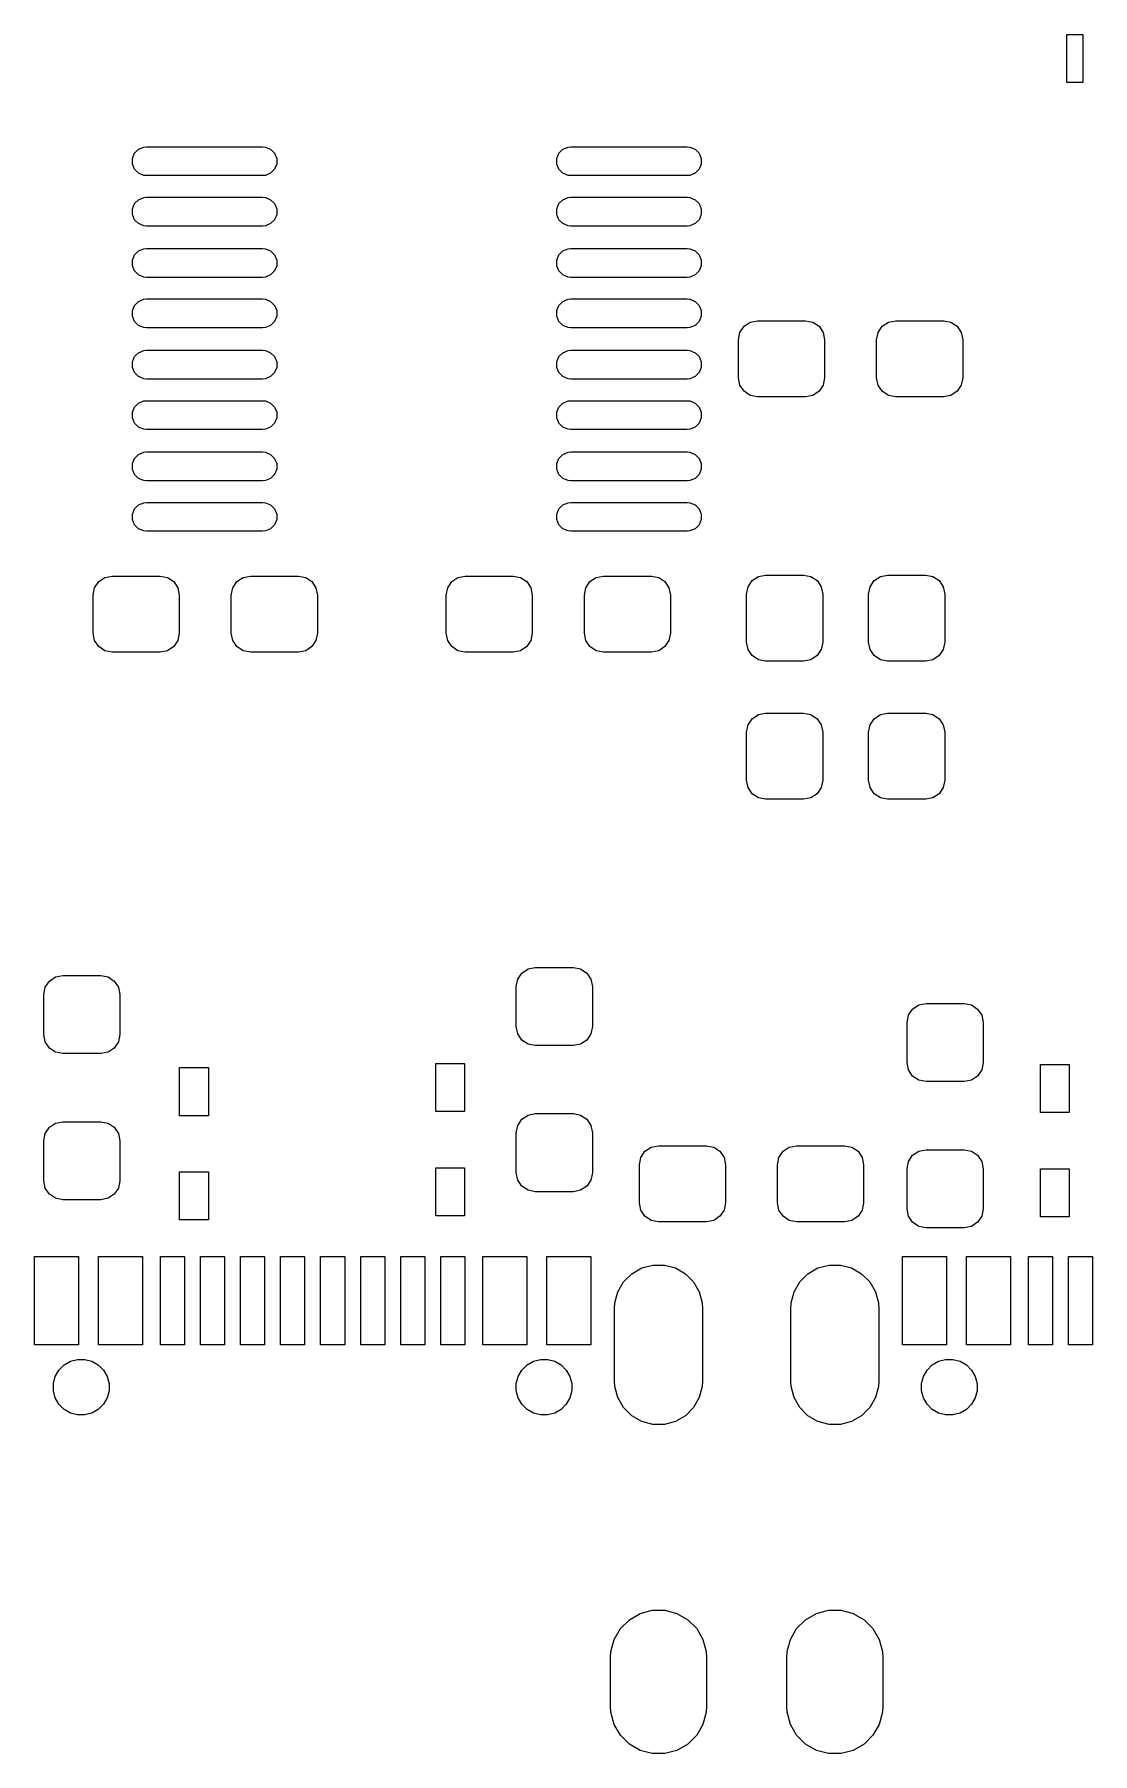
# Model space of a CAD drawing. Header units: millimetres. Extents: x 87.8 to 142.1, y -84.7 to -61.8.
# Drawn here: x 101.51 to 114.72, y -84.71 to -63.25 of the extents above; entities that cross this region are included whole.
import ezdxf

# ---------------------------------------------------------------- set-up
doc = ezdxf.new("R2010")
doc.units = ezdxf.units.MM
doc.layers.add('F.Mask', color=201, linetype='CONTINUOUS', true_color=0xd864ff)

msp = doc.modelspace()

# ---------------------------------------------------------------- linework, layer by layer
at = {"layer": 'F.Mask', "linetype": 'CONTINUOUS'}
for p, q in [((114.4, -63.85), (114.4, -63.25)), ((114.4, -63.25), (114.6, -63.25)), ((114.6, -63.25), (114.6, -63.85)), ((114.6, -63.85), (114.4, -63.85)), ((102.730459, -64.798384), (102.757335, -64.733497)), ((102.730459, -64.868616), (102.730459, -64.798384)), ((102.757335, -64.733497), (102.806997, -64.683835)), ((102.806997, -64.683835), (102.871884, -64.656959)), ((102.871884, -64.656959), (102.907, -64.6535)), ((102.907, -64.6535), (104.357, -64.6535)), ((104.357, -64.6535), (104.392116, -64.656959)), ((104.392116, -64.656959), (104.457003, -64.683835)), ((104.457003, -64.683835), (104.506665, -64.733497)), ((104.506665, -64.733497), (104.533541, -64.798384)), ((104.533541, -64.798384), (104.533541, -64.868616)), ((108.030459, -64.798384), (108.057335, -64.733497)), ((108.030459, -64.868616), (108.030459, -64.798384)), ((108.057335, -64.733497), (108.106997, -64.683835)), ((108.106997, -64.683835), (108.171884, -64.656959)), ((108.171884, -64.656959), (108.207, -64.6535)), ((108.207, -64.6535), (109.657, -64.6535)), ((109.657, -64.6535), (109.692116, -64.656959)), ((109.692116, -64.656959), (109.757003, -64.683835)), ((109.757003, -64.683835), (109.806665, -64.733497)), ((109.806665, -64.733497), (109.833541, -64.798384)), ((109.833541, -64.798384), (109.833541, -64.868616)), ((102.757335, -64.933503), (102.730459, -64.868616)), ((102.806997, -64.983165), (102.757335, -64.933503)), ((102.871884, -65.010041), (102.806997, -64.983165)), ((102.907, -65.0135), (102.871884, -65.010041)), ((104.357, -65.0135), (102.907, -65.0135)), ((104.392116, -65.010041), (104.357, -65.0135)), ((104.457003, -64.983165), (104.392116, -65.010041)), ((104.506665, -64.933503), (104.457003, -64.983165)), ((104.533541, -64.868616), (104.506665, -64.933503)), ((108.057335, -64.933503), (108.030459, -64.868616)), ((108.106997, -64.983165), (108.057335, -64.933503)), ((108.171884, -65.010041), (108.106997, -64.983165)), ((108.207, -65.0135), (108.171884, -65.010041)), ((109.657, -65.0135), (108.207, -65.0135)), ((109.692116, -65.010041), (109.657, -65.0135)), ((109.757003, -64.983165), (109.692116, -65.010041)), ((109.806665, -64.933503), (109.757003, -64.983165)), ((109.833541, -64.868616), (109.806665, -64.933503)), ((102.730459, -65.428384), (102.757335, -65.363497)), ((102.730459, -65.498616), (102.730459, -65.428384)), ((102.757335, -65.363497), (102.806997, -65.313835)), ((102.806997, -65.313835), (102.871884, -65.286959)), ((102.871884, -65.286959), (102.907, -65.2835)), ((102.907, -65.2835), (104.357, -65.2835)), ((104.357, -65.2835), (104.392116, -65.286959)), ((104.392116, -65.286959), (104.457003, -65.313835)), ((104.457003, -65.313835), (104.506665, -65.363497)), ((104.506665, -65.363497), (104.533541, -65.428384)), ((104.533541, -65.428384), (104.533541, -65.498616)), ((108.030459, -65.428384), (108.057335, -65.363497)), ((108.030459, -65.498616), (108.030459, -65.428384)), ((108.057335, -65.363497), (108.106997, -65.313835)), ((108.106997, -65.313835), (108.171884, -65.286959)), ((108.171884, -65.286959), (108.207, -65.2835)), ((108.207, -65.2835), (109.657, -65.2835)), ((109.657, -65.2835), (109.692116, -65.286959)), ((109.692116, -65.286959), (109.757003, -65.313835)), ((109.757003, -65.313835), (109.806665, -65.363497)), ((109.806665, -65.363497), (109.833541, -65.428384)), ((109.833541, -65.428384), (109.833541, -65.498616)), ((102.757335, -65.563503), (102.730459, -65.498616)), ((102.806997, -65.613165), (102.757335, -65.563503)), ((102.871884, -65.640041), (102.806997, -65.613165)), ((102.907, -65.6435), (102.871884, -65.640041)), ((104.357, -65.6435), (102.907, -65.6435)), ((104.392116, -65.640041), (104.357, -65.6435)), ((104.457003, -65.613165), (104.392116, -65.640041)), ((104.506665, -65.563503), (104.457003, -65.613165)), ((104.533541, -65.498616), (104.506665, -65.563503)), ((108.057335, -65.563503), (108.030459, -65.498616)), ((108.106997, -65.613165), (108.057335, -65.563503)), ((108.171884, -65.640041), (108.106997, -65.613165)), ((108.207, -65.6435), (108.171884, -65.640041)), ((109.657, -65.6435), (108.207, -65.6435)), ((109.692116, -65.640041), (109.657, -65.6435)), ((109.757003, -65.613165), (109.692116, -65.640041)), ((109.806665, -65.563503), (109.757003, -65.613165)), ((109.833541, -65.498616), (109.806665, -65.563503)), ((102.730459, -66.068384), (102.757335, -66.003497)), ((102.730459, -66.138616), (102.730459, -66.068384)), ((102.757335, -66.003497), (102.806997, -65.953835)), ((102.806997, -65.953835), (102.871884, -65.926959)), ((102.871884, -65.926959), (102.907, -65.9235)), ((102.907, -65.9235), (104.357, -65.9235)), ((104.357, -65.9235), (104.392116, -65.926959)), ((104.392116, -65.926959), (104.457003, -65.953835)), ((104.457003, -65.953835), (104.506665, -66.003497)), ((104.506665, -66.003497), (104.533541, -66.068384)), ((104.533541, -66.068384), (104.533541, -66.138616)), ((108.030459, -66.068384), (108.057335, -66.003497)), ((108.030459, -66.138616), (108.030459, -66.068384)), ((108.057335, -66.003497), (108.106997, -65.953835)), ((108.106997, -65.953835), (108.171884, -65.926959)), ((108.171884, -65.926959), (108.207, -65.9235)), ((108.207, -65.9235), (109.657, -65.9235)), ((109.657, -65.9235), (109.692116, -65.926959)), ((109.692116, -65.926959), (109.757003, -65.953835)), ((109.757003, -65.953835), (109.806665, -66.003497)), ((109.806665, -66.003497), (109.833541, -66.068384)), ((109.833541, -66.068384), (109.833541, -66.138616)), ((102.757335, -66.203503), (102.730459, -66.138616)), ((102.806997, -66.253165), (102.757335, -66.203503)), ((102.871884, -66.280041), (102.806997, -66.253165)), ((102.907, -66.2835), (102.871884, -66.280041)), ((104.357, -66.2835), (102.907, -66.2835)), ((104.392116, -66.280041), (104.357, -66.2835)), ((104.457003, -66.253165), (104.392116, -66.280041)), ((104.506665, -66.203503), (104.457003, -66.253165)), ((104.533541, -66.138616), (104.506665, -66.203503)), ((108.057335, -66.203503), (108.030459, -66.138616)), ((108.106997, -66.253165), (108.057335, -66.203503)), ((108.171884, -66.280041), (108.106997, -66.253165)), ((108.207, -66.2835), (108.171884, -66.280041)), ((109.657, -66.2835), (108.207, -66.2835)), ((109.692116, -66.280041), (109.657, -66.2835)), ((109.757003, -66.253165), (109.692116, -66.280041)), ((109.806665, -66.203503), (109.757003, -66.253165)), ((109.833541, -66.138616), (109.806665, -66.203503)), ((102.730459, -66.698384), (102.757335, -66.633497)), ((102.730459, -66.768616), (102.730459, -66.698384)), ((102.757335, -66.633497), (102.806997, -66.583835)), ((102.806997, -66.583835), (102.871884, -66.556959)), ((102.871884, -66.556959), (102.907, -66.5535)), ((102.907, -66.5535), (104.357, -66.5535)), ((104.357, -66.5535), (104.392116, -66.556959)), ((104.392116, -66.556959), (104.457003, -66.583835)), ((104.457003, -66.583835), (104.506665, -66.633497)), ((104.506665, -66.633497), (104.533541, -66.698384)), ((104.533541, -66.698384), (104.533541, -66.768616)), ((108.030459, -66.698384), (108.057335, -66.633497)), ((108.030459, -66.768616), (108.030459, -66.698384)), ((108.057335, -66.633497), (108.106997, -66.583835)), ((108.106997, -66.583835), (108.171884, -66.556959)), ((108.171884, -66.556959), (108.207, -66.5535)), ((108.207, -66.5535), (109.657, -66.5535)), ((109.657, -66.5535), (109.692116, -66.556959)), ((109.692116, -66.556959), (109.757003, -66.583835)), ((109.757003, -66.583835), (109.806665, -66.633497)), ((109.806665, -66.633497), (109.833541, -66.698384)), ((109.833541, -66.698384), (109.833541, -66.768616)), ((102.757335, -66.833503), (102.730459, -66.768616)), ((102.806997, -66.883165), (102.757335, -66.833503)), ((102.871884, -66.910041), (102.806997, -66.883165)), ((102.907, -66.9135), (102.871884, -66.910041)), ((104.357, -66.9135), (102.907, -66.9135)), ((104.392116, -66.910041), (104.357, -66.9135)), ((104.457003, -66.883165), (104.392116, -66.910041)), ((104.506665, -66.833503), (104.457003, -66.883165)), ((104.533541, -66.768616), (104.506665, -66.833503)), ((108.057335, -66.833503), (108.030459, -66.768616)), ((108.106997, -66.883165), (108.057335, -66.833503)), ((108.171884, -66.910041), (108.106997, -66.883165)), ((108.207, -66.9135), (108.171884, -66.910041)), ((109.657, -66.9135), (108.207, -66.9135)), ((109.692116, -66.910041), (109.657, -66.9135)), ((109.757003, -66.883165), (109.692116, -66.910041)), ((109.806665, -66.833503), (109.757003, -66.883165)), ((109.833541, -66.768616), (109.806665, -66.833503)), ((110.318079, -66.971613), (110.369562, -66.894562)), ((110.369562, -66.894562), (110.446613, -66.843079)), ((110.446613, -66.843079), (110.5375, -66.825)), ((110.5375, -66.825), (111.1375, -66.825)), ((111.1375, -66.825), (111.228387, -66.843079)), ((111.228387, -66.843079), (111.305438, -66.894562)), ((111.305438, -66.894562), (111.356921, -66.971613)), ((112.043079, -66.971613), (112.094562, -66.894562)), ((112.094562, -66.894562), (112.171613, -66.843079)), ((112.171613, -66.843079), (112.2625, -66.825)), ((112.2625, -66.825), (112.8625, -66.825)), ((112.8625, -66.825), (112.953387, -66.843079)), ((112.953387, -66.843079), (113.030438, -66.894562)), ((113.030438, -66.894562), (113.081921, -66.971613)), ((110.3, -67.0625), (110.318079, -66.971613)), ((110.3, -67.5375), (110.3, -67.0625)), ((111.356921, -66.971613), (111.375, -67.0625)), ((111.375, -67.0625), (111.375, -67.5375)), ((112.025, -67.0625), (112.043079, -66.971613)), ((112.025, -67.5375), (112.025, -67.0625)), ((113.081921, -66.971613), (113.1, -67.0625)), ((113.1, -67.0625), (113.1, -67.5375)), ((102.730459, -67.338384), (102.757335, -67.273497)), ((102.730459, -67.408616), (102.730459, -67.338384)), ((102.757335, -67.273497), (102.806997, -67.223835)), ((102.806997, -67.223835), (102.871884, -67.196959)), ((102.871884, -67.196959), (102.907, -67.1935)), ((102.907, -67.1935), (104.357, -67.1935)), ((104.357, -67.1935), (104.392116, -67.196959)), ((104.392116, -67.196959), (104.457003, -67.223835)), ((104.457003, -67.223835), (104.506665, -67.273497)), ((104.506665, -67.273497), (104.533541, -67.338384)), ((104.533541, -67.338384), (104.533541, -67.408616)), ((108.030459, -67.338384), (108.057335, -67.273497)), ((108.030459, -67.408616), (108.030459, -67.338384)), ((108.057335, -67.273497), (108.106997, -67.223835)), ((108.106997, -67.223835), (108.171884, -67.196959)), ((108.171884, -67.196959), (108.207, -67.1935)), ((108.207, -67.1935), (109.657, -67.1935)), ((109.657, -67.1935), (109.692116, -67.196959)), ((109.692116, -67.196959), (109.757003, -67.223835)), ((109.757003, -67.223835), (109.806665, -67.273497)), ((109.806665, -67.273497), (109.833541, -67.338384)), ((109.833541, -67.338384), (109.833541, -67.408616)), ((102.757335, -67.473503), (102.730459, -67.408616)), ((102.806997, -67.523165), (102.757335, -67.473503)), ((102.871884, -67.550041), (102.806997, -67.523165)), ((102.907, -67.5535), (102.871884, -67.550041)), ((104.357, -67.5535), (102.907, -67.5535)), ((104.392116, -67.550041), (104.357, -67.5535)), ((104.457003, -67.523165), (104.392116, -67.550041)), ((104.506665, -67.473503), (104.457003, -67.523165)), ((104.533541, -67.408616), (104.506665, -67.473503)), ((108.057335, -67.473503), (108.030459, -67.408616)), ((108.106997, -67.523165), (108.057335, -67.473503)), ((108.171884, -67.550041), (108.106997, -67.523165)), ((108.207, -67.5535), (108.171884, -67.550041)), ((109.657, -67.5535), (108.207, -67.5535)), ((109.692116, -67.550041), (109.657, -67.5535)), ((109.757003, -67.523165), (109.692116, -67.550041)), ((109.806665, -67.473503), (109.757003, -67.523165)), ((109.833541, -67.408616), (109.806665, -67.473503)), ((110.318079, -67.628387), (110.3, -67.5375)), ((111.375, -67.5375), (111.356921, -67.628387)), ((112.043079, -67.628387), (112.025, -67.5375)), ((113.1, -67.5375), (113.081921, -67.628387)), ((102.806997, -67.853835), (102.871884, -67.826959)), ((102.871884, -67.826959), (102.907, -67.8235)), ((102.907, -67.8235), (104.357, -67.8235)), ((104.357, -67.8235), (104.392116, -67.826959)), ((104.392116, -67.826959), (104.457003, -67.853835)), ((108.106997, -67.853835), (108.171884, -67.826959)), ((108.171884, -67.826959), (108.207, -67.8235)), ((108.207, -67.8235), (109.657, -67.8235)), ((109.657, -67.8235), (109.692116, -67.826959)), ((109.692116, -67.826959), (109.757003, -67.853835)), ((110.369562, -67.705438), (110.318079, -67.628387)), ((110.446613, -67.756921), (110.369562, -67.705438)), ((110.5375, -67.775), (110.446613, -67.756921)), ((111.1375, -67.775), (110.5375, -67.775)), ((111.228387, -67.756921), (111.1375, -67.775)), ((111.305438, -67.705438), (111.228387, -67.756921)), ((111.356921, -67.628387), (111.305438, -67.705438)), ((112.094562, -67.705438), (112.043079, -67.628387)), ((112.171613, -67.756921), (112.094562, -67.705438)), ((112.2625, -67.775), (112.171613, -67.756921)), ((112.8625, -67.775), (112.2625, -67.775)), ((112.953387, -67.756921), (112.8625, -67.775)), ((113.030438, -67.705438), (112.953387, -67.756921)), ((113.081921, -67.628387), (113.030438, -67.705438)), ((102.730459, -67.968384), (102.757335, -67.903497)), ((102.730459, -68.038616), (102.730459, -67.968384)), ((102.757335, -68.103503), (102.730459, -68.038616)), ((102.757335, -67.903497), (102.806997, -67.853835)), ((104.457003, -67.853835), (104.506665, -67.903497)), ((104.506665, -67.903497), (104.533541, -67.968384)), ((104.533541, -68.038616), (104.506665, -68.103503)), ((104.533541, -67.968384), (104.533541, -68.038616)), ((108.030459, -67.968384), (108.057335, -67.903497)), ((108.030459, -68.038616), (108.030459, -67.968384)), ((108.057335, -68.103503), (108.030459, -68.038616)), ((108.057335, -67.903497), (108.106997, -67.853835)), ((109.757003, -67.853835), (109.806665, -67.903497)), ((109.806665, -67.903497), (109.833541, -67.968384)), ((109.833541, -68.038616), (109.806665, -68.103503)), ((109.833541, -67.968384), (109.833541, -68.038616)), ((102.806997, -68.153165), (102.757335, -68.103503)), ((102.871884, -68.180041), (102.806997, -68.153165)), ((102.907, -68.1835), (102.871884, -68.180041)), ((104.357, -68.1835), (102.907, -68.1835)), ((104.392116, -68.180041), (104.357, -68.1835)), ((104.457003, -68.153165), (104.392116, -68.180041)), ((104.506665, -68.103503), (104.457003, -68.153165)), ((108.106997, -68.153165), (108.057335, -68.103503)), ((108.171884, -68.180041), (108.106997, -68.153165)), ((108.207, -68.1835), (108.171884, -68.180041)), ((109.657, -68.1835), (108.207, -68.1835)), ((109.692116, -68.180041), (109.657, -68.1835)), ((109.757003, -68.153165), (109.692116, -68.180041)), ((109.806665, -68.103503), (109.757003, -68.153165)), ((102.806997, -68.493835), (102.871884, -68.466959)), ((102.871884, -68.466959), (102.907, -68.4635)), ((102.907, -68.4635), (104.357, -68.4635)), ((104.357, -68.4635), (104.392116, -68.466959)), ((104.392116, -68.466959), (104.457003, -68.493835)), ((108.106997, -68.493835), (108.171884, -68.466959)), ((108.171884, -68.466959), (108.207, -68.4635)), ((108.207, -68.4635), (109.657, -68.4635)), ((109.657, -68.4635), (109.692116, -68.466959)), ((109.692116, -68.466959), (109.757003, -68.493835)), ((102.730459, -68.608384), (102.757335, -68.543497)), ((102.730459, -68.678616), (102.730459, -68.608384)), ((102.757335, -68.743503), (102.730459, -68.678616)), ((102.757335, -68.543497), (102.806997, -68.493835)), ((104.457003, -68.493835), (104.506665, -68.543497)), ((104.506665, -68.543497), (104.533541, -68.608384)), ((104.533541, -68.678616), (104.506665, -68.743503)), ((104.533541, -68.608384), (104.533541, -68.678616)), ((108.030459, -68.608384), (108.057335, -68.543497)), ((108.030459, -68.678616), (108.030459, -68.608384)), ((108.057335, -68.743503), (108.030459, -68.678616)), ((108.057335, -68.543497), (108.106997, -68.493835)), ((109.757003, -68.493835), (109.806665, -68.543497)), ((109.806665, -68.543497), (109.833541, -68.608384)), ((109.833541, -68.678616), (109.806665, -68.743503)), ((109.833541, -68.608384), (109.833541, -68.678616)), ((102.806997, -68.793165), (102.757335, -68.743503)), ((102.871884, -68.820041), (102.806997, -68.793165)), ((102.907, -68.8235), (102.871884, -68.820041)), ((104.357, -68.8235), (102.907, -68.8235)), ((104.392116, -68.820041), (104.357, -68.8235)), ((104.457003, -68.793165), (104.392116, -68.820041)), ((104.506665, -68.743503), (104.457003, -68.793165)), ((108.106997, -68.793165), (108.057335, -68.743503)), ((108.171884, -68.820041), (108.106997, -68.793165)), ((108.207, -68.8235), (108.171884, -68.820041)), ((109.657, -68.8235), (108.207, -68.8235)), ((109.692116, -68.820041), (109.657, -68.8235)), ((109.757003, -68.793165), (109.692116, -68.820041)), ((109.806665, -68.743503), (109.757003, -68.793165)), ((102.806997, -69.123835), (102.871884, -69.096959)), ((102.871884, -69.096959), (102.907, -69.0935)), ((102.907, -69.0935), (104.357, -69.0935)), ((104.357, -69.0935), (104.392116, -69.096959)), ((104.392116, -69.096959), (104.457003, -69.123835)), ((108.106997, -69.123835), (108.171884, -69.096959)), ((108.171884, -69.096959), (108.207, -69.0935)), ((108.207, -69.0935), (109.657, -69.0935)), ((109.657, -69.0935), (109.692116, -69.096959)), ((109.692116, -69.096959), (109.757003, -69.123835)), ((102.730459, -69.238384), (102.757335, -69.173497)), ((102.730459, -69.308616), (102.730459, -69.238384)), ((102.757335, -69.373503), (102.730459, -69.308616)), ((102.757335, -69.173497), (102.806997, -69.123835)), ((104.457003, -69.123835), (104.506665, -69.173497)), ((104.506665, -69.173497), (104.533541, -69.238384)), ((104.533541, -69.308616), (104.506665, -69.373503)), ((104.533541, -69.238384), (104.533541, -69.308616)), ((108.030459, -69.238384), (108.057335, -69.173497)), ((108.030459, -69.308616), (108.030459, -69.238384)), ((108.057335, -69.373503), (108.030459, -69.308616)), ((108.057335, -69.173497), (108.106997, -69.123835)), ((109.757003, -69.123835), (109.806665, -69.173497)), ((109.806665, -69.173497), (109.833541, -69.238384)), ((109.833541, -69.308616), (109.806665, -69.373503)), ((109.833541, -69.238384), (109.833541, -69.308616)), ((102.806997, -69.423165), (102.757335, -69.373503)), ((102.871884, -69.450041), (102.806997, -69.423165)), ((102.907, -69.4535), (102.871884, -69.450041)), ((104.357, -69.4535), (102.907, -69.4535)), ((104.392116, -69.450041), (104.357, -69.4535)), ((104.457003, -69.423165), (104.392116, -69.450041)), ((104.506665, -69.373503), (104.457003, -69.423165)), ((108.106997, -69.423165), (108.057335, -69.373503)), ((108.171884, -69.450041), (108.106997, -69.423165)), ((108.207, -69.4535), (108.171884, -69.450041)), ((109.657, -69.4535), (108.207, -69.4535)), ((109.692116, -69.450041), (109.657, -69.4535)), ((109.757003, -69.423165), (109.692116, -69.450041)), ((109.806665, -69.373503), (109.757003, -69.423165)), ((102.2415, -70.25), (102.259579, -70.159113)), ((102.259579, -70.159113), (102.311062, -70.082062)), ((102.311062, -70.082062), (102.388113, -70.030579)), ((102.388113, -70.030579), (102.479, -70.0125)), ((102.479, -70.0125), (103.079, -70.0125)), ((103.079, -70.0125), (103.169887, -70.030579)), ((103.169887, -70.030579), (103.246938, -70.082062)), ((103.246938, -70.082062), (103.298421, -70.159113)), ((103.298421, -70.159113), (103.3165, -70.25)), ((103.9665, -70.25), (103.984579, -70.159113)), ((103.984579, -70.159113), (104.036062, -70.082062)), ((104.036062, -70.082062), (104.113113, -70.030579)), ((104.113113, -70.030579), (104.204, -70.0125)), ((104.204, -70.0125), (104.804, -70.0125)), ((104.804, -70.0125), (104.894887, -70.030579)), ((104.894887, -70.030579), (104.971938, -70.082062)), ((104.971938, -70.082062), (105.023421, -70.159113)), ((105.023421, -70.159113), (105.0415, -70.25)), ((106.65, -70.25), (106.668079, -70.159113)), ((106.668079, -70.159113), (106.719562, -70.082062)), ((106.719562, -70.082062), (106.796613, -70.030579)), ((106.796613, -70.030579), (106.8875, -70.0125)), ((106.8875, -70.0125), (107.4875, -70.0125)), ((107.4875, -70.0125), (107.578387, -70.030579)), ((107.578387, -70.030579), (107.655438, -70.082062)), ((107.655438, -70.082062), (107.706921, -70.159113)), ((107.706921, -70.159113), (107.725, -70.25)), ((108.375, -70.25), (108.393079, -70.159113)), ((108.393079, -70.159113), (108.444562, -70.082062)), ((108.444562, -70.082062), (108.521613, -70.030579)), ((108.521613, -70.030579), (108.6125, -70.0125)), ((108.6125, -70.0125), (109.2125, -70.0125)), ((109.2125, -70.0125), (109.303387, -70.030579)), ((109.303387, -70.030579), (109.380438, -70.082062)), ((109.380438, -70.082062), (109.431921, -70.159113)), ((109.431921, -70.159113), (109.45, -70.25)), ((110.401, -70.2375), (110.419079, -70.146613)), ((110.419079, -70.146613), (110.470562, -70.069562)), ((110.470562, -70.069562), (110.547613, -70.018079)), ((110.547613, -70.018079), (110.6385, -70)), ((110.6385, -70), (111.1135, -70)), ((111.1135, -70), (111.204387, -70.018079)), ((111.204387, -70.018079), (111.281438, -70.069562)), ((111.281438, -70.069562), (111.332921, -70.146613)), ((111.332921, -70.146613), (111.351, -70.2375)), ((111.925, -70.2375), (111.943079, -70.146613)), ((111.943079, -70.146613), (111.994562, -70.069562)), ((111.994562, -70.069562), (112.071613, -70.018079)), ((112.071613, -70.018079), (112.1625, -70)), ((112.1625, -70), (112.6375, -70)), ((112.6375, -70), (112.728387, -70.018079)), ((112.728387, -70.018079), (112.805438, -70.069562)), ((112.805438, -70.069562), (112.856921, -70.146613)), ((112.856921, -70.146613), (112.875, -70.2375)), ((102.2415, -70.725), (102.2415, -70.25)), ((103.3165, -70.25), (103.3165, -70.725)), ((103.9665, -70.725), (103.9665, -70.25)), ((105.0415, -70.25), (105.0415, -70.725)), ((106.65, -70.725), (106.65, -70.25)), ((107.725, -70.25), (107.725, -70.725)), ((108.375, -70.725), (108.375, -70.25)), ((109.45, -70.25), (109.45, -70.725)), ((110.401, -70.8375), (110.401, -70.2375)), ((111.351, -70.2375), (111.351, -70.8375)), ((111.925, -70.8375), (111.925, -70.2375)), ((112.875, -70.2375), (112.875, -70.8375)), ((102.259579, -70.815887), (102.2415, -70.725)), ((102.311062, -70.892938), (102.259579, -70.815887)), ((103.298421, -70.815887), (103.246938, -70.892938)), ((103.3165, -70.725), (103.298421, -70.815887)), ((103.984579, -70.815887), (103.9665, -70.725)), ((104.036062, -70.892938), (103.984579, -70.815887)), ((105.023421, -70.815887), (104.971938, -70.892938)), ((105.0415, -70.725), (105.023421, -70.815887)), ((106.668079, -70.815887), (106.65, -70.725)), ((106.719562, -70.892938), (106.668079, -70.815887)), ((107.706921, -70.815887), (107.655438, -70.892938)), ((107.725, -70.725), (107.706921, -70.815887)), ((108.393079, -70.815887), (108.375, -70.725)), ((108.444562, -70.892938), (108.393079, -70.815887)), ((109.431921, -70.815887), (109.380438, -70.892938)), ((109.45, -70.725), (109.431921, -70.815887)), ((102.388113, -70.944421), (102.311062, -70.892938)), ((102.479, -70.9625), (102.388113, -70.944421)), ((103.079, -70.9625), (102.479, -70.9625)), ((103.169887, -70.944421), (103.079, -70.9625)), ((103.246938, -70.892938), (103.169887, -70.944421)), ((104.113113, -70.944421), (104.036062, -70.892938)), ((104.204, -70.9625), (104.113113, -70.944421)), ((104.804, -70.9625), (104.204, -70.9625)), ((104.894887, -70.944421), (104.804, -70.9625)), ((104.971938, -70.892938), (104.894887, -70.944421)), ((106.796613, -70.944421), (106.719562, -70.892938)), ((106.8875, -70.9625), (106.796613, -70.944421)), ((107.4875, -70.9625), (106.8875, -70.9625)), ((107.578387, -70.944421), (107.4875, -70.9625)), ((107.655438, -70.892938), (107.578387, -70.944421)), ((108.521613, -70.944421), (108.444562, -70.892938)), ((108.6125, -70.9625), (108.521613, -70.944421)), ((109.2125, -70.9625), (108.6125, -70.9625)), ((109.303387, -70.944421), (109.2125, -70.9625)), ((109.380438, -70.892938), (109.303387, -70.944421)), ((110.419079, -70.928387), (110.401, -70.8375)), ((110.470562, -71.005438), (110.419079, -70.928387)), ((110.547613, -71.056921), (110.470562, -71.005438)), ((111.281438, -71.005438), (111.204387, -71.056921)), ((111.332921, -70.928387), (111.281438, -71.005438)), ((111.351, -70.8375), (111.332921, -70.928387)), ((111.943079, -70.928387), (111.925, -70.8375)), ((111.994562, -71.005438), (111.943079, -70.928387)), ((112.071613, -71.056921), (111.994562, -71.005438)), ((112.805438, -71.005438), (112.728387, -71.056921)), ((112.856921, -70.928387), (112.805438, -71.005438)), ((112.875, -70.8375), (112.856921, -70.928387)), ((110.6385, -71.075), (110.547613, -71.056921)), ((111.1135, -71.075), (110.6385, -71.075)), ((111.204387, -71.056921), (111.1135, -71.075)), ((112.1625, -71.075), (112.071613, -71.056921)), ((112.6375, -71.075), (112.1625, -71.075)), ((112.728387, -71.056921), (112.6375, -71.075)), ((110.401, -71.9625), (110.419079, -71.871613)), ((110.419079, -71.871613), (110.470562, -71.794562)), ((110.470562, -71.794562), (110.547613, -71.743079)), ((110.547613, -71.743079), (110.6385, -71.725)), ((110.6385, -71.725), (111.1135, -71.725)), ((111.1135, -71.725), (111.204387, -71.743079)), ((111.204387, -71.743079), (111.281438, -71.794562)), ((111.281438, -71.794562), (111.332921, -71.871613)), ((111.332921, -71.871613), (111.351, -71.9625)), ((111.925, -71.9625), (111.943079, -71.871613)), ((111.943079, -71.871613), (111.994562, -71.794562)), ((111.994562, -71.794562), (112.071613, -71.743079)), ((112.071613, -71.743079), (112.1625, -71.725)), ((112.1625, -71.725), (112.6375, -71.725)), ((112.6375, -71.725), (112.728387, -71.743079)), ((112.728387, -71.743079), (112.805438, -71.794562)), ((112.805438, -71.794562), (112.856921, -71.871613)), ((112.856921, -71.871613), (112.875, -71.9625)), ((110.401, -72.5625), (110.401, -71.9625)), ((111.351, -71.9625), (111.351, -72.5625)), ((111.925, -72.5625), (111.925, -71.9625)), ((112.875, -71.9625), (112.875, -72.5625)), ((110.419079, -72.653387), (110.401, -72.5625)), ((110.470562, -72.730438), (110.419079, -72.653387)), ((110.547613, -72.781921), (110.470562, -72.730438)), ((111.281438, -72.730438), (111.204387, -72.781921)), ((111.332921, -72.653387), (111.281438, -72.730438)), ((111.351, -72.5625), (111.332921, -72.653387)), ((111.943079, -72.653387), (111.925, -72.5625)), ((111.994562, -72.730438), (111.943079, -72.653387)), ((112.071613, -72.781921), (111.994562, -72.730438)), ((112.805438, -72.730438), (112.728387, -72.781921)), ((112.856921, -72.653387), (112.805438, -72.730438)), ((112.875, -72.5625), (112.856921, -72.653387)), ((110.6385, -72.8), (110.547613, -72.781921)), ((111.1135, -72.8), (110.6385, -72.8)), ((111.204387, -72.781921), (111.1135, -72.8)), ((112.1625, -72.8), (112.071613, -72.781921)), ((112.6375, -72.8), (112.1625, -72.8)), ((112.728387, -72.781921), (112.6375, -72.8)), ((107.671613, -74.918079), (107.7625, -74.9)), ((107.7625, -74.9), (108.2375, -74.9)), ((108.2375, -74.9), (108.328387, -74.918079)), ((101.643079, -75.146613), (101.694562, -75.069562)), ((101.694562, -75.069562), (101.771613, -75.018079)), ((101.771613, -75.018079), (101.8625, -75)), ((101.8625, -75), (102.3375, -75)), ((102.3375, -75), (102.428387, -75.018079)), ((102.428387, -75.018079), (102.505438, -75.069562)), ((102.505438, -75.069562), (102.556921, -75.146613)), ((107.525, -75.1375), (107.543079, -75.046613)), ((107.543079, -75.046613), (107.594562, -74.969562)), ((107.594562, -74.969562), (107.671613, -74.918079)), ((108.328387, -74.918079), (108.405438, -74.969562)), ((108.405438, -74.969562), (108.456921, -75.046613)), ((108.456921, -75.046613), (108.475, -75.1375)), ((101.625, -75.2375), (101.643079, -75.146613)), ((101.625, -75.7375), (101.625, -75.2375)), ((102.556921, -75.146613), (102.575, -75.2375)), ((102.575, -75.2375), (102.575, -75.7375)), ((107.525, -75.6375), (107.525, -75.1375)), ((108.475, -75.1375), (108.475, -75.6375)), ((112.405, -75.5875), (112.423079, -75.496613)), ((112.423079, -75.496613), (112.474562, -75.419562)), ((112.474562, -75.419562), (112.551613, -75.368079)), ((112.551613, -75.368079), (112.6425, -75.35)), ((112.6425, -75.35), (113.1175, -75.35)), ((113.1175, -75.35), (113.208387, -75.368079)), ((113.208387, -75.368079), (113.285438, -75.419562)), ((113.285438, -75.419562), (113.336921, -75.496613)), ((113.336921, -75.496613), (113.355, -75.5875)), ((101.643079, -75.828387), (101.625, -75.7375)), ((102.575, -75.7375), (102.556921, -75.828387)), ((107.543079, -75.728387), (107.525, -75.6375)), ((107.594562, -75.805438), (107.543079, -75.728387)), ((108.456921, -75.728387), (108.405438, -75.805438)), ((108.475, -75.6375), (108.456921, -75.728387)), ((112.405, -76.0875), (112.405, -75.5875)), ((113.355, -75.5875), (113.355, -76.0875)), ((101.694562, -75.905438), (101.643079, -75.828387)), ((101.771613, -75.956921), (101.694562, -75.905438)), ((101.8625, -75.975), (101.771613, -75.956921)), ((102.3375, -75.975), (101.8625, -75.975)), ((102.428387, -75.956921), (102.3375, -75.975)), ((102.505438, -75.905438), (102.428387, -75.956921)), ((102.556921, -75.828387), (102.505438, -75.905438)), ((107.671613, -75.856921), (107.594562, -75.805438)), ((107.7625, -75.875), (107.671613, -75.856921)), ((108.2375, -75.875), (107.7625, -75.875)), ((108.328387, -75.856921), (108.2375, -75.875)), ((108.405438, -75.805438), (108.328387, -75.856921)), ((103.32, -76.75), (103.32, -76.15)), ((103.32, -76.15), (103.68, -76.15)), ((103.68, -76.15), (103.68, -76.75)), ((106.52, -76.7), (106.52, -76.1)), ((106.52, -76.1), (106.88, -76.1)), ((106.88, -76.1), (106.88, -76.7)), ((112.423079, -76.178387), (112.405, -76.0875)), ((112.474562, -76.255438), (112.423079, -76.178387)), ((113.336921, -76.178387), (113.285438, -76.255438)), ((113.355, -76.0875), (113.336921, -76.178387)), ((114.07, -76.7125), (114.07, -76.1125)), ((114.07, -76.1125), (114.43, -76.1125)), ((114.43, -76.1125), (114.43, -76.7125)), ((112.551613, -76.306921), (112.474562, -76.255438)), ((112.6425, -76.325), (112.551613, -76.306921)), ((113.1175, -76.325), (112.6425, -76.325)), ((113.208387, -76.306921), (113.1175, -76.325)), ((113.285438, -76.255438), (113.208387, -76.306921)), ((101.694562, -76.894562), (101.771613, -76.843079)), ((101.771613, -76.843079), (101.8625, -76.825)), ((101.8625, -76.825), (102.3375, -76.825)), ((102.3375, -76.825), (102.428387, -76.843079)), ((102.428387, -76.843079), (102.505438, -76.894562)), ((103.68, -76.75), (103.32, -76.75)), ((106.88, -76.7), (106.52, -76.7)), ((107.543079, -76.871613), (107.594562, -76.794562)), ((107.594562, -76.794562), (107.671613, -76.743079)), ((107.671613, -76.743079), (107.7625, -76.725)), ((107.7625, -76.725), (108.2375, -76.725)), ((108.2375, -76.725), (108.328387, -76.743079)), ((108.328387, -76.743079), (108.405438, -76.794562)), ((108.405438, -76.794562), (108.456921, -76.871613)), ((114.43, -76.7125), (114.07, -76.7125)), ((101.625, -77.0625), (101.643079, -76.971613)), ((101.643079, -76.971613), (101.694562, -76.894562)), ((102.505438, -76.894562), (102.556921, -76.971613)), ((102.556921, -76.971613), (102.575, -77.0625)), ((107.525, -76.9625), (107.543079, -76.871613)), ((107.525, -77.4625), (107.525, -76.9625)), ((108.456921, -76.871613), (108.475, -76.9625)), ((108.475, -76.9625), (108.475, -77.4625)), ((101.625, -77.5625), (101.625, -77.0625)), ((102.575, -77.0625), (102.575, -77.5625)), ((109.0625, -77.3625), (109.080579, -77.271613)), ((109.080579, -77.271613), (109.132062, -77.194562)), ((109.132062, -77.194562), (109.209113, -77.143079)), ((109.209113, -77.143079), (109.3, -77.125)), ((109.3, -77.125), (109.9, -77.125)), ((109.9, -77.125), (109.990887, -77.143079)), ((109.990887, -77.143079), (110.067938, -77.194562)), ((110.067938, -77.194562), (110.119421, -77.271613)), ((110.119421, -77.271613), (110.1375, -77.3625)), ((110.7875, -77.3625), (110.805579, -77.271613)), ((110.805579, -77.271613), (110.857062, -77.194562)), ((110.857062, -77.194562), (110.934113, -77.143079)), ((110.934113, -77.143079), (111.025, -77.125)), ((111.025, -77.125), (111.625, -77.125)), ((111.625, -77.125), (111.715887, -77.143079)), ((111.715887, -77.143079), (111.792938, -77.194562)), ((111.792938, -77.194562), (111.844421, -77.271613)), ((111.844421, -77.271613), (111.8625, -77.3625)), ((112.423079, -77.321613), (112.474562, -77.244562)), ((112.474562, -77.244562), (112.551613, -77.193079)), ((112.551613, -77.193079), (112.6425, -77.175)), ((112.6425, -77.175), (113.1175, -77.175)), ((113.1175, -77.175), (113.208387, -77.193079)), ((113.208387, -77.193079), (113.285438, -77.244562)), ((113.285438, -77.244562), (113.336921, -77.321613)), ((103.32, -78.05), (103.32, -77.45)), ((103.32, -77.45), (103.68, -77.45)), ((103.68, -77.45), (103.68, -78.05)), ((106.52, -78), (106.52, -77.4)), ((106.52, -77.4), (106.88, -77.4)), ((106.88, -77.4), (106.88, -78)), ((107.543079, -77.553387), (107.525, -77.4625)), ((108.475, -77.4625), (108.456921, -77.553387)), ((109.0625, -77.8375), (109.0625, -77.3625)), ((110.1375, -77.3625), (110.1375, -77.8375)), ((110.7875, -77.8375), (110.7875, -77.3625)), ((111.8625, -77.3625), (111.8625, -77.8375)), ((112.405, -77.4125), (112.423079, -77.321613)), ((112.405, -77.9125), (112.405, -77.4125)), ((113.336921, -77.321613), (113.355, -77.4125)), ((113.355, -77.4125), (113.355, -77.9125)), ((114.07, -78.0125), (114.07, -77.4125)), ((114.07, -77.4125), (114.43, -77.4125)), ((114.43, -77.4125), (114.43, -78.0125)), ((101.643079, -77.653387), (101.625, -77.5625)), ((101.694562, -77.730438), (101.643079, -77.653387)), ((102.556921, -77.653387), (102.505438, -77.730438)), ((102.575, -77.5625), (102.556921, -77.653387)), ((107.594562, -77.630438), (107.543079, -77.553387)), ((107.671613, -77.681921), (107.594562, -77.630438)), ((107.7625, -77.7), (107.671613, -77.681921)), ((108.2375, -77.7), (107.7625, -77.7)), ((108.328387, -77.681921), (108.2375, -77.7)), ((108.405438, -77.630438), (108.328387, -77.681921)), ((108.456921, -77.553387), (108.405438, -77.630438)), ((101.771613, -77.781921), (101.694562, -77.730438)), ((101.8625, -77.8), (101.771613, -77.781921)), ((102.3375, -77.8), (101.8625, -77.8)), ((102.428387, -77.781921), (102.3375, -77.8)), ((102.505438, -77.730438), (102.428387, -77.781921)), ((109.080579, -77.928387), (109.0625, -77.8375)), ((110.1375, -77.8375), (110.119421, -77.928387)), ((110.805579, -77.928387), (110.7875, -77.8375)), ((111.8625, -77.8375), (111.844421, -77.928387)), ((112.423079, -78.003387), (112.405, -77.9125)), ((113.355, -77.9125), (113.336921, -78.003387)), ((103.68, -78.05), (103.32, -78.05)), ((106.88, -78), (106.52, -78)), ((109.132062, -78.005438), (109.080579, -77.928387)), ((109.209113, -78.056921), (109.132062, -78.005438)), ((109.3, -78.075), (109.209113, -78.056921)), ((109.9, -78.075), (109.3, -78.075)), ((109.990887, -78.056921), (109.9, -78.075)), ((110.067938, -78.005438), (109.990887, -78.056921)), ((110.119421, -77.928387), (110.067938, -78.005438)), ((110.857062, -78.005438), (110.805579, -77.928387)), ((110.934113, -78.056921), (110.857062, -78.005438)), ((111.025, -78.075), (110.934113, -78.056921)), ((111.625, -78.075), (111.025, -78.075)), ((111.715887, -78.056921), (111.625, -78.075)), ((111.792938, -78.005438), (111.715887, -78.056921)), ((111.844421, -77.928387), (111.792938, -78.005438)), ((112.474562, -78.080438), (112.423079, -78.003387)), ((112.551613, -78.131921), (112.474562, -78.080438)), ((112.6425, -78.15), (112.551613, -78.131921)), ((113.208387, -78.131921), (113.1175, -78.15)), ((113.285438, -78.080438), (113.208387, -78.131921)), ((113.336921, -78.003387), (113.285438, -78.080438)), ((114.43, -78.0125), (114.07, -78.0125)), ((113.1175, -78.15), (112.6425, -78.15)), ((101.507, -79.61), (101.507, -78.51)), ((101.507, -78.51), (102.057, -78.51)), ((102.057, -78.51), (102.057, -79.61)), ((102.307, -79.61), (102.307, -78.51)), ((102.307, -78.51), (102.857, -78.51)), ((102.857, -78.51), (102.857, -79.61)), ((103.082, -79.61), (103.082, -78.51)), ((103.082, -78.51), (103.382, -78.51)), ((103.382, -78.51), (103.382, -79.61)), ((103.582, -79.61), (103.582, -78.51)), ((103.582, -78.51), (103.882, -78.51)), ((103.882, -78.51), (103.882, -79.61)), ((104.082, -79.61), (104.082, -78.51)), ((104.082, -78.51), (104.382, -78.51)), ((104.382, -78.51), (104.382, -79.61)), ((104.582, -79.61), (104.582, -78.51)), ((104.582, -78.51), (104.882, -78.51)), ((104.882, -78.51), (104.882, -79.61)), ((105.082, -79.61), (105.082, -78.51)), ((105.082, -78.51), (105.382, -78.51)), ((105.382, -78.51), (105.382, -79.61)), ((105.582, -79.61), (105.582, -78.51)), ((105.582, -78.51), (105.882, -78.51)), ((105.882, -78.51), (105.882, -79.61)), ((106.082, -79.61), (106.082, -78.51)), ((106.082, -78.51), (106.382, -78.51)), ((106.382, -78.51), (106.382, -79.61)), ((106.582, -79.61), (106.582, -78.51)), ((106.582, -78.51), (106.882, -78.51)), ((106.882, -78.51), (106.882, -79.61)), ((107.107, -79.61), (107.107, -78.51)), ((107.107, -78.51), (107.657, -78.51)), ((107.657, -78.51), (107.657, -79.61)), ((107.907, -79.61), (107.907, -78.51)), ((107.907, -78.51), (108.457, -78.51)), ((108.457, -78.51), (108.457, -79.61)), ((112.347, -79.61), (112.347, -78.51)), ((112.347, -78.51), (112.897, -78.51)), ((112.897, -78.51), (112.897, -79.61)), ((113.147, -79.61), (113.147, -78.51)), ((113.147, -78.51), (113.697, -78.51)), ((113.697, -78.51), (113.697, -79.61)), ((113.922, -79.61), (113.922, -78.51)), ((113.922, -78.51), (114.222, -78.51)), ((114.222, -78.51), (114.222, -79.61)), ((114.422, -79.61), (114.422, -78.51)), ((114.422, -78.51), (114.722, -78.51)), ((114.722, -78.51), (114.722, -79.61)), ((108.865656, -78.825181), (108.967181, -78.723656)), ((108.967181, -78.723656), (109.091524, -78.651866)), ((109.091524, -78.651866), (109.230211, -78.614705)), ((109.230211, -78.614705), (109.373789, -78.614705)), ((109.373789, -78.614705), (109.512476, -78.651866)), ((109.512476, -78.651866), (109.636819, -78.723656)), ((109.636819, -78.723656), (109.738344, -78.825181)), ((111.065656, -78.825181), (111.167181, -78.723656)), ((111.167181, -78.723656), (111.291524, -78.651866)), ((111.291524, -78.651866), (111.430211, -78.614705)), ((111.430211, -78.614705), (111.573789, -78.614705)), ((111.573789, -78.614705), (111.712476, -78.651866)), ((111.712476, -78.651866), (111.836819, -78.723656)), ((111.836819, -78.723656), (111.938344, -78.825181)), ((108.756705, -79.088211), (108.793866, -78.949524)), ((108.793866, -78.949524), (108.865656, -78.825181)), ((109.738344, -78.825181), (109.810134, -78.949524)), ((109.810134, -78.949524), (109.847295, -79.088211)), ((110.956705, -79.088211), (110.993866, -78.949524)), ((110.993866, -78.949524), (111.065656, -78.825181)), ((111.938344, -78.825181), (112.010134, -78.949524)), ((112.010134, -78.949524), (112.047295, -79.088211)), ((108.752, -79.16), (108.756705, -79.088211)), ((108.752, -80.06), (108.752, -79.16)), ((109.847295, -79.088211), (109.852, -79.16)), ((109.852, -79.16), (109.852, -80.06)), ((110.952, -79.16), (110.956705, -79.088211)), ((110.952, -80.06), (110.952, -79.16)), ((112.047295, -79.088211), (112.052, -79.16)), ((112.052, -79.16), (112.052, -80.06)), ((102.057, -79.61), (101.507, -79.61)), ((102.857, -79.61), (102.307, -79.61)), ((103.382, -79.61), (103.082, -79.61)), ((103.882, -79.61), (103.582, -79.61)), ((104.382, -79.61), (104.082, -79.61)), ((104.882, -79.61), (104.582, -79.61)), ((105.382, -79.61), (105.082, -79.61)), ((105.882, -79.61), (105.582, -79.61)), ((106.382, -79.61), (106.082, -79.61)), ((106.882, -79.61), (106.582, -79.61)), ((107.657, -79.61), (107.107, -79.61)), ((108.457, -79.61), (107.907, -79.61)), ((112.897, -79.61), (112.347, -79.61)), ((113.697, -79.61), (113.147, -79.61)), ((114.222, -79.61), (113.922, -79.61)), ((114.722, -79.61), (114.422, -79.61)), ((101.878933, -79.862326), (101.958061, -79.816642)), ((101.958061, -79.816642), (102.046316, -79.792994)), ((102.046316, -79.792994), (102.137684, -79.792994)), ((102.137684, -79.792994), (102.225939, -79.816642)), ((102.225939, -79.816642), (102.305067, -79.862326)), ((107.658933, -79.862326), (107.738061, -79.816642)), ((107.738061, -79.816642), (107.826316, -79.792994)), ((107.826316, -79.792994), (107.917684, -79.792994)), ((107.917684, -79.792994), (108.005939, -79.816642)), ((108.005939, -79.816642), (108.085067, -79.862326)), ((112.718933, -79.862326), (112.798061, -79.816642)), ((112.798061, -79.816642), (112.886316, -79.792994)), ((112.886316, -79.792994), (112.977684, -79.792994)), ((112.977684, -79.792994), (113.065939, -79.816642)), ((113.065939, -79.816642), (113.145067, -79.862326)), ((101.744994, -80.094316), (101.768642, -80.006061)), ((101.768642, -80.006061), (101.814326, -79.926933)), ((101.814326, -79.926933), (101.878933, -79.862326)), ((102.305067, -79.862326), (102.369674, -79.926933)), ((102.369674, -79.926933), (102.415358, -80.006061)), ((102.415358, -80.006061), (102.439006, -80.094316)), ((107.524994, -80.094316), (107.548642, -80.006061)), ((107.548642, -80.006061), (107.594326, -79.926933)), ((107.594326, -79.926933), (107.658933, -79.862326)), ((108.085067, -79.862326), (108.149674, -79.926933)), ((108.149674, -79.926933), (108.195358, -80.006061)), ((108.195358, -80.006061), (108.219006, -80.094316)), ((108.756705, -80.131789), (108.752, -80.06)), ((109.852, -80.06), (109.847295, -80.131789)), ((110.956705, -80.131789), (110.952, -80.06)), ((112.052, -80.06), (112.047295, -80.131789)), ((112.584994, -80.094316), (112.608642, -80.006061)), ((112.608642, -80.006061), (112.654326, -79.926933)), ((112.654326, -79.926933), (112.718933, -79.862326)), ((113.145067, -79.862326), (113.209674, -79.926933)), ((113.209674, -79.926933), (113.255358, -80.006061)), ((113.255358, -80.006061), (113.279006, -80.094316)), ((101.744994, -80.185684), (101.744994, -80.094316)), ((101.768642, -80.273939), (101.744994, -80.185684)), ((101.814326, -80.353067), (101.768642, -80.273939)), ((102.415358, -80.273939), (102.369674, -80.353067)), ((102.439006, -80.185684), (102.415358, -80.273939)), ((102.439006, -80.094316), (102.439006, -80.185684)), ((107.524994, -80.185684), (107.524994, -80.094316)), ((107.548642, -80.273939), (107.524994, -80.185684)), ((107.594326, -80.353067), (107.548642, -80.273939)), ((108.195358, -80.273939), (108.149674, -80.353067)), ((108.219006, -80.185684), (108.195358, -80.273939)), ((108.219006, -80.094316), (108.219006, -80.185684)), ((108.793866, -80.270476), (108.756705, -80.131789)), ((108.865656, -80.394819), (108.793866, -80.270476)), ((109.810134, -80.270476), (109.738344, -80.394819)), ((109.847295, -80.131789), (109.810134, -80.270476)), ((110.993866, -80.270476), (110.956705, -80.131789)), ((111.065656, -80.394819), (110.993866, -80.270476)), ((112.010134, -80.270476), (111.938344, -80.394819)), ((112.047295, -80.131789), (112.010134, -80.270476)), ((112.584994, -80.185684), (112.584994, -80.094316)), ((112.608642, -80.273939), (112.584994, -80.185684)), ((112.654326, -80.353067), (112.608642, -80.273939)), ((113.255358, -80.273939), (113.209674, -80.353067)), ((113.279006, -80.185684), (113.255358, -80.273939)), ((113.279006, -80.094316), (113.279006, -80.185684)), ((101.878933, -80.417674), (101.814326, -80.353067)), ((101.958061, -80.463358), (101.878933, -80.417674)), ((102.046316, -80.487006), (101.958061, -80.463358)), ((102.137684, -80.487006), (102.046316, -80.487006)), ((102.225939, -80.463358), (102.137684, -80.487006)), ((102.305067, -80.417674), (102.225939, -80.463358)), ((102.369674, -80.353067), (102.305067, -80.417674)), ((107.658933, -80.417674), (107.594326, -80.353067)), ((107.738061, -80.463358), (107.658933, -80.417674)), ((107.826316, -80.487006), (107.738061, -80.463358)), ((107.917684, -80.487006), (107.826316, -80.487006)), ((108.005939, -80.463358), (107.917684, -80.487006)), ((108.085067, -80.417674), (108.005939, -80.463358)), ((108.149674, -80.353067), (108.085067, -80.417674)), ((108.967181, -80.496344), (108.865656, -80.394819)), ((109.738344, -80.394819), (109.636819, -80.496344)), ((111.167181, -80.496344), (111.065656, -80.394819)), ((111.938344, -80.394819), (111.836819, -80.496344)), ((112.718933, -80.417674), (112.654326, -80.353067)), ((112.798061, -80.463358), (112.718933, -80.417674)), ((112.886316, -80.487006), (112.798061, -80.463358)), ((112.977684, -80.487006), (112.886316, -80.487006)), ((113.065939, -80.463358), (112.977684, -80.487006)), ((113.145067, -80.417674), (113.065939, -80.463358)), ((113.209674, -80.353067), (113.145067, -80.417674)), ((109.091524, -80.568134), (108.967181, -80.496344)), ((109.230211, -80.605295), (109.091524, -80.568134)), ((109.373789, -80.605295), (109.230211, -80.605295)), ((109.512476, -80.568134), (109.373789, -80.605295)), ((109.636819, -80.496344), (109.512476, -80.568134)), ((111.291524, -80.568134), (111.167181, -80.496344)), ((111.430211, -80.605295), (111.291524, -80.568134)), ((111.573789, -80.605295), (111.430211, -80.605295)), ((111.712476, -80.568134), (111.573789, -80.605295)), ((111.836819, -80.496344), (111.712476, -80.568134)), ((108.825988, -83.154743), (108.936743, -83.043988)), ((108.936743, -83.043988), (109.07239, -82.965672)), ((109.07239, -82.965672), (109.223684, -82.925133)), ((109.223684, -82.925133), (109.380316, -82.925133)), ((109.380316, -82.925133), (109.53161, -82.965672)), ((109.53161, -82.965672), (109.667257, -83.043988)), ((109.667257, -83.043988), (109.778012, -83.154743)), ((111.025988, -83.154743), (111.136743, -83.043988)), ((111.136743, -83.043988), (111.27239, -82.965672)), ((111.27239, -82.965672), (111.423684, -82.925133)), ((111.423684, -82.925133), (111.580316, -82.925133)), ((111.580316, -82.925133), (111.73161, -82.965672)), ((111.73161, -82.965672), (111.867257, -83.043988)), ((111.867257, -83.043988), (111.978012, -83.154743)), ((108.747672, -83.29039), (108.825988, -83.154743)), ((109.778012, -83.154743), (109.856328, -83.29039)), ((110.947672, -83.29039), (111.025988, -83.154743)), ((111.978012, -83.154743), (112.056328, -83.29039)), ((108.702, -83.52), (108.707133, -83.441684)), ((108.707133, -83.441684), (108.747672, -83.29039)), ((109.856328, -83.29039), (109.896867, -83.441684)), ((109.896867, -83.441684), (109.902, -83.52)), ((110.902, -83.52), (110.907133, -83.441684)), ((110.907133, -83.441684), (110.947672, -83.29039)), ((112.056328, -83.29039), (112.096867, -83.441684)), ((112.096867, -83.441684), (112.102, -83.52)), ((108.702, -84.12), (108.702, -83.52)), ((109.902, -83.52), (109.902, -84.12)), ((110.902, -84.12), (110.902, -83.52)), ((112.102, -83.52), (112.102, -84.12)), ((108.707133, -84.198316), (108.702, -84.12)), ((109.902, -84.12), (109.896867, -84.198316)), ((110.907133, -84.198316), (110.902, -84.12)), ((112.102, -84.12), (112.096867, -84.198316)), ((108.747672, -84.34961), (108.707133, -84.198316)), ((108.825988, -84.485257), (108.747672, -84.34961)), ((109.856328, -84.34961), (109.778012, -84.485257)), ((109.896867, -84.198316), (109.856328, -84.34961)), ((110.947672, -84.34961), (110.907133, -84.198316)), ((111.025988, -84.485257), (110.947672, -84.34961)), ((112.056328, -84.34961), (111.978012, -84.485257)), ((112.096867, -84.198316), (112.056328, -84.34961)), ((108.936743, -84.596012), (108.825988, -84.485257)), ((109.778012, -84.485257), (109.667257, -84.596012)), ((111.136743, -84.596012), (111.025988, -84.485257)), ((111.978012, -84.485257), (111.867257, -84.596012)), ((109.07239, -84.674328), (108.936743, -84.596012)), ((109.223684, -84.714867), (109.07239, -84.674328)), ((109.380316, -84.714867), (109.223684, -84.714867)), ((109.53161, -84.674328), (109.380316, -84.714867)), ((109.667257, -84.596012), (109.53161, -84.674328)), ((111.27239, -84.674328), (111.136743, -84.596012)), ((111.423684, -84.714867), (111.27239, -84.674328)), ((111.580316, -84.714867), (111.423684, -84.714867)), ((111.73161, -84.674328), (111.580316, -84.714867)), ((111.867257, -84.596012), (111.73161, -84.674328))]:
    msp.add_line(p, q, dxfattribs=at)

doc.saveas('drawing.dxf')
